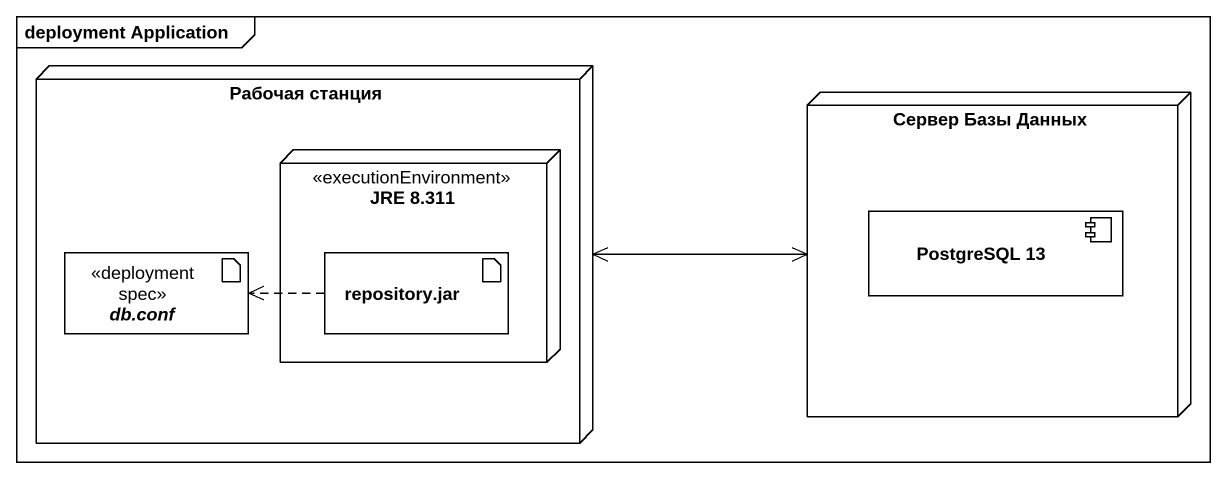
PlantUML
@startuml
mainframe deployment Application
node "Рабочая станция" as Рабочая_станция {
  node "JRE 8.311" as JRE_8_311 <<executionEnvironment>> {
    artifact "repository.jar" as repository_jar
  }
  artifact "db.conf" as db_conf <<deployment spec>>
}
node "Сервер Базы Данных" as Сервер_Базы_Данных {
  component "PostgreSQL 13" as PostgreSQL_13
}
Рабочая_станция -right-> Сервер_Базы_Данных
Сервер_Базы_Данных -left-> Рабочая_станция
repository_jar .left.> db_conf
@enduml
